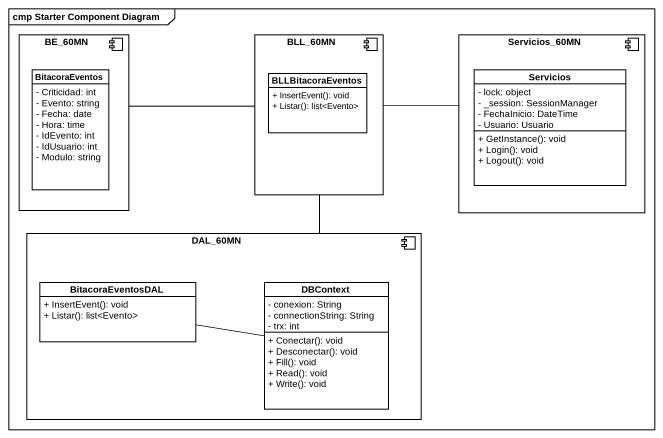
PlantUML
@startuml
mainframe cmp Starter Component Diagram
hide circle
hide empty members
skinparam classAttributeIconSize 0
component BE_60MN {
  class BitacoraEventos {
    - Criticidad: int
    - Evento: string
    - Fecha: date
    - Hora: time
    - IdEvento: int
    - IdUsuario: int
    - Modulo: string
  }
}
component BLL_60MN {
  class BLLBitacoraEventos {
    + InsertEvent(): void
    + Listar(): list<Evento>
  }
}
component Servicios_60MN {
  class Servicios {
    - lock: object
    - _session: SessionManager
    - FechaInicio: DateTime
    - Usuario: Usuario
    + GetInstance(): void
    + Login(): void
    + Logout(): void
  }
}
component DAL_60MN {
  class BitacoraEventosDAL {
    + InsertEvent(): void
    + Listar(): list<Evento>
  }
  class DBContext {
    - conexion: String
    - connectionString: String
    - trx: int
    + Conectar(): void
    + Desconectar(): void
    + Fill(): void
    + Read(): void
    + Write(): void
  }
}
BE_60MN -right- BLL_60MN
BLL_60MN -right- Servicios_60MN
BLL_60MN -- DAL_60MN
BitacoraEventosDAL -right- DBContext
@enduml
